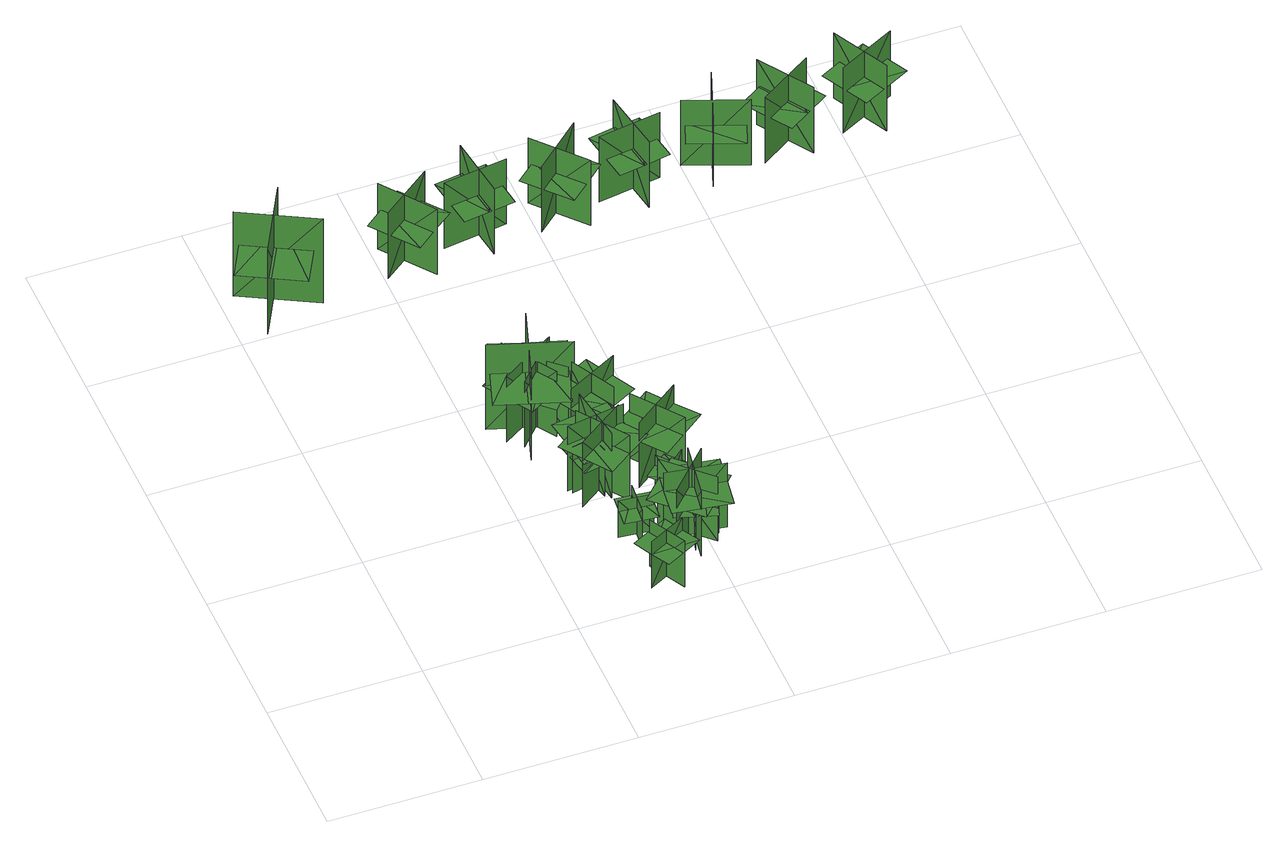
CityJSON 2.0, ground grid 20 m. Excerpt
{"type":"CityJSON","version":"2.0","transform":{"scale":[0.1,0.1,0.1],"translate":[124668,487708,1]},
"CityObjects":{
"tree1":{"type":"SolitaryVegetationObject","geometry":[{"type":"MultiSurface","lod":"1","boundaries":[[[0,1,2]],[[0,2,3]],[[4,5,6]],[[4,6,7]],[[8,9,10]],[[8,10,11]],[[8,12,13]],[[8,13,9]]]}]},
"tree2":{"type":"SolitaryVegetationObject","geometry":[{"type":"MultiSurface","lod":"1","boundaries":[[[14,15,16]],[[14,16,17]],[[18,19,20]],[[18,20,21]],[[22,23,24]],[[22,24,25]],[[22,25,26]],[[22,26,27]]]}]},
"tree3":{"type":"SolitaryVegetationObject","geometry":[{"type":"MultiSurface","lod":"1","boundaries":[[[28,29,30]],[[28,30,31]],[[32,33,34]],[[32,34,35]],[[36,37,38]],[[36,38,39]],[[36,39,40]],[[36,40,41]]]}]},
"tree4":{"type":"SolitaryVegetationObject","geometry":[{"type":"MultiSurface","lod":"1","boundaries":[[[42,43,44]],[[42,44,45]],[[46,47,48]],[[46,48,49]],[[50,51,52]],[[50,52,53]],[[50,53,54]],[[50,54,55]]]}]},
"tree5":{"type":"SolitaryVegetationObject","geometry":[{"type":"MultiSurface","lod":"1","boundaries":[[[56,57,58]],[[56,58,59]],[[60,61,62]],[[60,62,63]],[[64,65,66]],[[64,66,67]],[[64,65,68]],[[64,68,69]]]}]},
"tree6":{"type":"SolitaryVegetationObject","geometry":[{"type":"MultiSurface","lod":"1","boundaries":[[[70,71,72]],[[70,72,73]],[[74,75,76]],[[74,76,77]],[[78,79,80]],[[78,80,81]],[[78,79,82]],[[78,82,83]]]}]},
"tree7":{"type":"SolitaryVegetationObject","geometry":[{"type":"MultiSurface","lod":"1","boundaries":[[[84,85,86]],[[84,86,87]],[[88,89,90]],[[88,90,91]],[[92,93,94]],[[92,94,95]],[[92,95,96]],[[92,96,97]]]}]},
"tree8":{"type":"SolitaryVegetationObject","geometry":[{"type":"MultiSurface","lod":"1","boundaries":[[[98,99,100]],[[98,100,101]],[[102,103,104]],[[102,104,105]],[[106,107,108]],[[106,108,109]],[[106,109,110]],[[106,110,111]]]}]},
"tree9":{"type":"SolitaryVegetationObject","geometry":[{"type":"MultiSurface","lod":"1","boundaries":[[[112,113,114]],[[112,114,115]],[[116,117,118]],[[116,118,119]],[[120,121,122]],[[120,122,123]],[[120,121,124]],[[120,124,125]]]}]},
"tree10":{"type":"SolitaryVegetationObject","geometry":[{"type":"MultiSurface","lod":"1","boundaries":[[[126,127,128]],[[126,128,129]],[[130,131,132]],[[130,132,133]],[[134,135,136]],[[134,136,137]],[[134,137,138]],[[134,138,139]]]}]},
"tree11":{"type":"SolitaryVegetationObject","geometry":[{"type":"MultiSurface","lod":"1","boundaries":[[[140,141,142]],[[140,142,143]],[[144,145,146]],[[144,146,147]],[[148,149,150]],[[148,150,151]],[[148,151,152]],[[148,152,153]]]}]},
"tree12":{"type":"SolitaryVegetationObject","geometry":[{"type":"MultiSurface","lod":"1","boundaries":[[[154,155,156]],[[154,156,157]],[[158,159,160]],[[158,160,161]],[[162,163,164]],[[162,164,165]],[[162,165,166]],[[162,166,167]]]}]},
"tree13":{"type":"SolitaryVegetationObject","geometry":[{"type":"MultiSurface","lod":"1","boundaries":[[[168,169,170]],[[168,170,171]],[[172,173,174]],[[172,174,175]],[[176,177,178]],[[176,178,179]],[[176,179,180]],[[176,180,181]]]}]},
"tree14":{"type":"SolitaryVegetationObject","geometry":[{"type":"MultiSurface","lod":"1","boundaries":[[[182,183,184]],[[182,184,185]],[[186,187,188]],[[186,188,189]],[[190,191,192]],[[190,192,193]],[[190,193,194]],[[190,194,195]]]}]},
"tree15":{"type":"SolitaryVegetationObject","geometry":[{"type":"MultiSurface","lod":"1","boundaries":[[[196,197,198]],[[196,198,199]],[[200,201,202]],[[200,202,203]],[[204,205,206]],[[204,206,207]],[[204,208,209]],[[204,209,205]]]}]},
"tree16":{"type":"SolitaryVegetationObject","geometry":[{"type":"MultiSurface","lod":"1","boundaries":[[[210,211,212]],[[210,212,213]],[[214,215,216]],[[214,216,217]],[[218,219,220]],[[218,220,221]],[[218,221,222]],[[218,222,223]]]}]},
"tree17":{"type":"SolitaryVegetationObject","geometry":[{"type":"MultiSurface","lod":"1","boundaries":[[[224,225,226]],[[224,226,227]],[[228,229,230]],[[228,230,231]],[[232,233,234]],[[232,234,235]],[[232,236,237]],[[232,237,233]]]}]},
"tree18":{"type":"SolitaryVegetationObject","geometry":[{"type":"MultiSurface","lod":"1","boundaries":[[[238,239,240]],[[238,240,241]],[[242,243,244]],[[242,244,245]],[[246,247,248]],[[246,248,249]],[[246,250,251]],[[246,251,247]]]}]},
"tree19":{"type":"SolitaryVegetationObject","geometry":[{"type":"MultiSurface","lod":"1","boundaries":[[[252,253,254]],[[252,254,255]],[[256,257,258]],[[256,258,259]],[[260,261,262]],[[260,262,263]],[[260,264,265]],[[260,265,261]]]}]},
"tree20":{"type":"SolitaryVegetationObject","geometry":[{"type":"MultiSurface","lod":"1","boundaries":[[[266,267,268]],[[266,268,269]],[[270,271,272]],[[270,272,273]],[[274,275,276]],[[274,276,277]],[[274,278,279]],[[274,279,275]]]}]},
"tree21":{"type":"SolitaryVegetationObject","geometry":[{"type":"MultiSurface","lod":"1","boundaries":[[[280,281,282]],[[280,282,283]],[[284,285,286]],[[284,286,287]],[[288,289,290]],[[288,290,291]],[[288,292,293]],[[288,293,289]]]}]},
"tree22":{"type":"SolitaryVegetationObject","geometry":[{"type":"MultiSurface","lod":"1","boundaries":[[[294,295,296]],[[294,296,297]],[[298,299,300]],[[298,300,301]],[[302,303,304]],[[302,304,305]],[[302,306,307]],[[302,307,303]]]}]}
},
"vertices":[
[85,700,6],[35,604,6],[35,604,146],[85,700,146],[20,680,6],[20,680,146],[116,630,146],[116,630,6],[86,692,92],[42,609,92],[81,588,92],[125,672,92],[45,713,92],[2,630,92],
[318,69,5],[344,20,5],[344,20,82],[318,69,82],[307,33,5],[356,59,5],[356,59,82],[307,33,82],[307,33,61],[320,9,61],[369,35,61],[356,59,61],[343,84,61],[294,58,61],
[344,123,6],[300,127,6],[300,127,67],[344,123,67],[325,146,6],[321,102,6],[321,102,67],[325,146,67],[325,146,50],[303,148,50],[299,104,50],[321,102,50],[343,100,50],[347,144,50],
[311,200,5],[299,254,5],[299,254,82],[311,200,82],[331,230,5],[277,219,5],[277,219,82],[331,230,82],[331,230,60],[325,257,60],[271,246,60],[277,219,60],[283,192,60],[337,203,60],
[284,392,4],[252,291,4],[252,291,145],[284,392,145],[220,359,4],[321,327,4],[321,327,145],[220,359,145],[280,393,97],[249,292,97],[299,277,97],[331,377,97],[208,305,97],[240,406,97],
[305,373,5],[235,329,5],[235,329,114],[305,373,114],[250,385,5],[294,316,5],[294,316,114],[250,385,114],[303,375,78],[234,331,78],[256,296,78],[325,340,78],[216,359,78],[285,403,78],
[343,238,4],[280,193,4],[280,193,112],[343,238,112],[292,247,4],[337,184,4],[337,184,112],[292,247,112],[292,247,82],[261,225,82],[306,162,82],[337,184,82],[369,206,82],[324,270,82],
[318,195,4],[306,272,4],[306,272,112],[318,195,112],[349,237,4],[273,225,4],[273,225,112],[349,237,112],[349,237,82],[343,275,82],[267,263,82],[273,225,82],[279,186,82],[355,198,82],
[310,318,5],[249,373,5],[249,373,114],[310,318,114],[307,374,5],[252,313,5],[252,313,114],[307,374,114],[312,320,78],[251,375,78],[223,345,78],[284,289,78],[273,400,78],[334,344,78],
[409,79,6],[353,133,6],[353,133,113],[409,79,113],[408,131,6],[355,75,6],[355,75,113],[408,131,113],[408,131,83],[380,158,83],[326,101,83],[355,75,83],[383,48,83],[436,104,83],
[362,107,6],[415,91,6],[415,91,83],[362,107,83],[379,74,6],[395,127,6],[395,127,83],[379,74,83],[379,74,61],[406,66,61],[422,119,61],[395,127,61],[369,135,61],[353,82,61],
[393,137,7],[381,61,7],[381,61,114],[393,137,114],[351,107,7],[428,96,7],[428,96,114],[351,107,114],[351,107,84],[346,68,84],[422,57,84],[428,96,84],[433,134,84],[357,145,84],
[300,283,4],[368,319,4],[368,319,112],[300,283,112],[349,268,4],[313,336,4],[313,336,112],[349,268,112],[349,268,81],[383,286,81],[347,354,81],[313,336,81],[279,318,81],[315,250,81],
[370,154,5],[403,182,5],[403,182,67],[370,154,67],[399,151,5],[370,185,5],[370,185,67],[399,151,67],[399,151,50],[416,166,50],[387,199,50],[370,185,50],[354,170,50],[382,137,50],
[210,693,6],[261,626,6],[261,626,115],[210,693,115],[204,641,6],[204,641,115],[270,692,115],[270,692,6],[216,691,74],[261,633,74],[288,654,74],[243,712,74],[188,669,74],[233,611,74],
[363,251,4],[410,189,4],[410,189,112],[363,251,112],[355,200,4],[417,246,4],[417,246,112],[355,200,112],[355,200,81],[379,169,81],[441,216,81],[417,246,81],[394,277,81],[332,231,81],
[337,634,6],[326,718,6],[326,718,115],[337,634,115],[369,677,6],[369,677,115],[285,665,115],[285,665,6],[333,639,73],[323,712,73],[289,707,73],[299,634,73],[368,644,73],[358,717,73],
[407,702,5],[463,639,5],[463,639,114],[407,702,114],[404,650,5],[404,650,114],[467,706,114],[467,706,5],[413,701,72],[462,646,72],[487,668,72],[438,723,72],[386,677,72],[435,622,72],
[540,644,4],[526,727,4],[526,727,113],[540,644,113],[570,687,4],[570,687,113],[487,674,113],[487,674,4],[536,649,71],[524,722,71],[490,716,71],[502,643,71],[571,655,71],[559,727,71],
[601,697,4],[680,668,4],[680,668,113],[601,697,113],[624,650,4],[624,650,113],[652,729,113],[652,729,4],[607,698,71],[676,673,71],[688,706,71],[619,731,71],[595,665,71],[664,640,71],
[757,660,4],[711,730,4],[711,730,113],[757,660,113],[767,711,4],[767,711,113],[697,665,113],[697,665,4],[751,662,71],[711,724,71],[682,705,71],[723,644,71],[781,682,71],[741,743,71],
[802,678,5],[877,717,5],[877,717,114],[802,678,114],[852,663,5],[852,663,114],[813,738,114],[813,738,5],[805,684,72],[870,718,72],[854,748,72],[789,714,72],[822,652,72],[887,686,72]
]}
